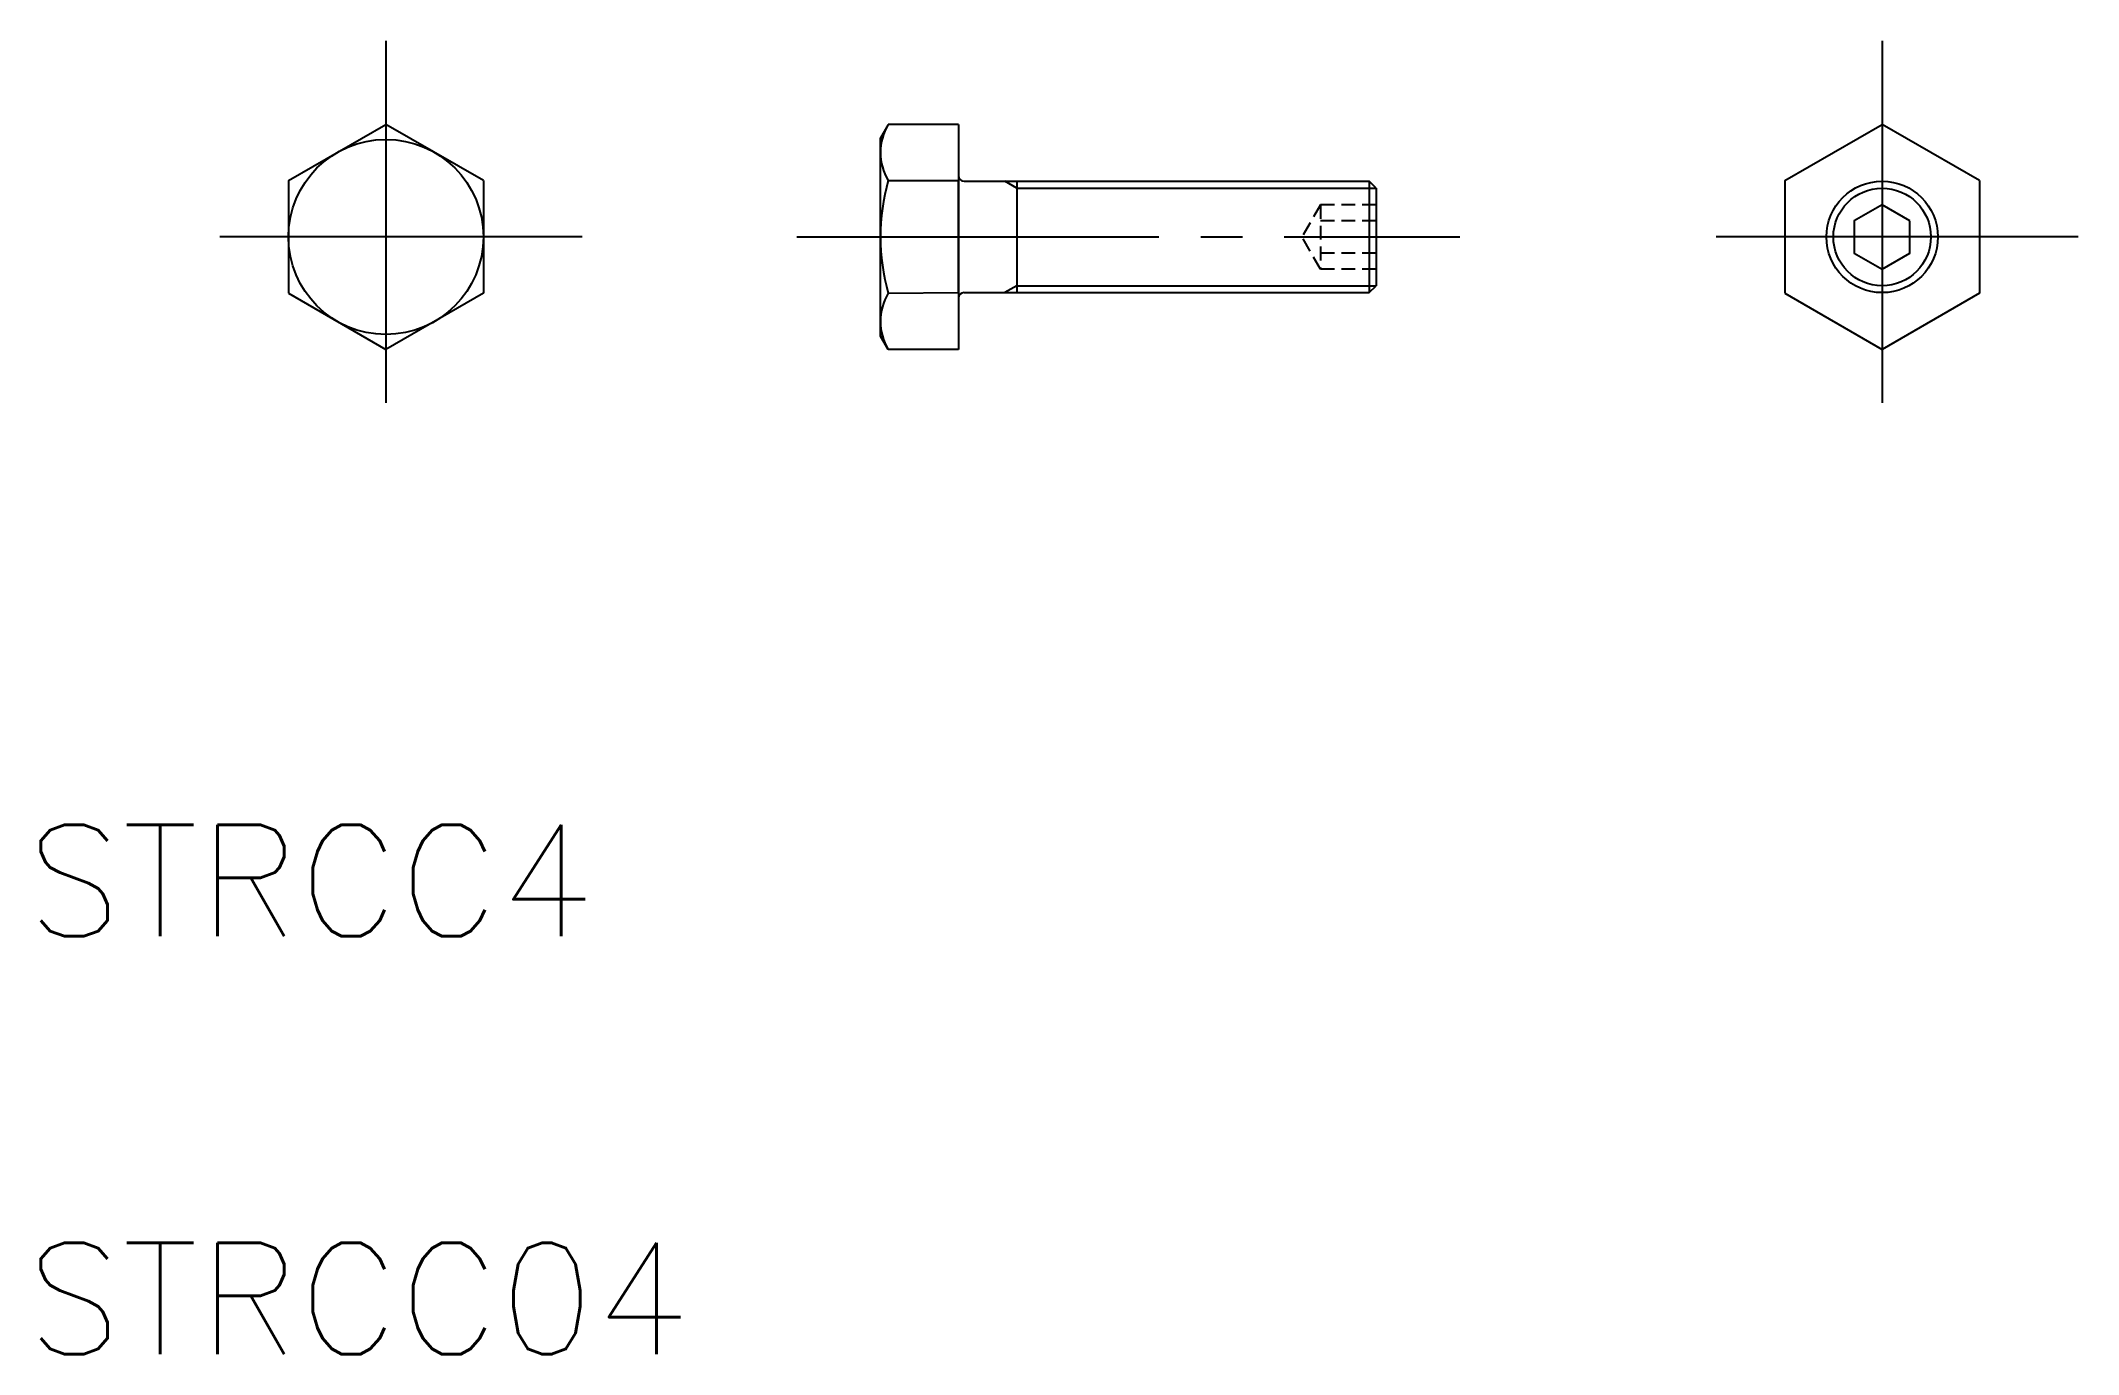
# Model space of a CAD drawing. Extents: x 112.7 to 185.9, y 61.5 to 108.6.
import ezdxf

# ---------------------------------------------------------------- set-up
doc = ezdxf.new("R2010")
doc.units = 0
doc.linetypes.add('CENTER', pattern=[17.5, 13, -1.5, 1.5, -1.5])
doc.linetypes.add('DASHED', pattern=[0.75, 0.5, -0.25])
doc.layers.get('0').update_dxf_attribs({"linetype": 'CONTINUOUS'})
doc.layers.add('CENTER', color=1, linetype='CENTER')
doc.styles.get("Standard").update_dxf_attribs({"font": 'txt.shx'})

msp = doc.modelspace()

# ---------------------------------------------------------------- linework, layer by layer
at = {"color": 7, "linetype": 'CONTINUOUS'}
for p, q in [((121.608, 103.582), (125.108, 105.603)), ((128.608, 103.582), (125.108, 105.603)), ((143.147, 105.603), (142.867, 105.118)), ((145.667, 105.603), (143.147, 105.603)), ((145.667, 105.603), (145.667, 103.762)), ((175.334, 103.582), (178.834, 105.603)), ((182.334, 103.582), (178.834, 105.603)), ((142.867, 98.005), (142.867, 105.118)), ((121.608, 103.582), (121.608, 99.541)), ((128.608, 103.582), (128.608, 99.541)), ((143.147, 103.582), (145.667, 103.582)), ((145.667, 103.762), (145.667, 99.362)), ((145.667, 99.562), (145.667, 103.562)), ((145.867, 103.562), (160.417, 103.562)), ((147.767, 103.562), (147.767, 99.562)), ((160.417, 103.562), (160.417, 99.562)), ((160.667, 103.312), (160.417, 103.562)), ((160.667, 103.312), (160.667, 99.812)), ((175.334, 103.582), (175.334, 99.541)), ((182.334, 103.582), (182.334, 99.541)), ((121.608, 99.541), (125.108, 97.52)), ((128.608, 99.541), (125.108, 97.52)), ((143.147, 99.541), (145.667, 99.562)), ((145.867, 99.562), (160.417, 99.562)), ((160.417, 99.562), (160.667, 99.812)), ((175.334, 99.541), (178.834, 97.52)), ((182.334, 99.541), (178.834, 97.52)), ((145.667, 99.362), (145.667, 97.52)), ((143.147, 97.52), (142.867, 98.005)), ((145.667, 97.52), (143.147, 97.52))]:
    msp.add_line(p, q, dxfattribs=at)
at = {"color": 3}
for p, q in [((147.767, 103.312), (147.334, 103.562)), ((147.767, 99.812), (147.334, 99.562))]:
    msp.add_line(p, q, dxfattribs=at)
at = {"color": 3, "linetype": 'CONTINUOUS'}
for p, q in [((147.767, 103.312), (160.667, 103.312)), ((147.767, 99.812), (160.667, 99.812))]:
    msp.add_line(p, q, dxfattribs=at)
at = {"color": 3, "linetype": 'DASHED'}
for p, q in [((158.667, 102.716), (158, 101.562)), ((158.667, 102.716), (158.667, 100.407)), ((160.667, 102.716), (158.667, 102.716)), ((160.667, 102.139), (158.667, 102.139)), ((158.667, 100.407), (158, 101.562)), ((160.667, 100.984), (158.667, 100.984)), ((160.667, 100.407), (158.667, 100.407))]:
    msp.add_line(p, q, dxfattribs=at)
at = {"color": 3, "linetype": 'CONTINUOUS'}
msp.add_lwpolyline([(179.834, 102.139), (178.834, 102.716), (177.834, 102.139), (177.834, 100.984), (178.834, 100.407), (179.834, 100.984)], close=True, dxfattribs=at)
at = {"color": 7, "linetype": 'CONTINUOUS'}
for centre, radius in [((125.108, 101.562), 3.5), ((178.834, 101.562), 2)]:
    msp.add_circle(centre, radius, dxfattribs=at)
at = {"color": 3, "linetype": 'CONTINUOUS'}
msp.add_circle((178.834, 101.562), 1.75, dxfattribs=at)
at = {"color": 7, "linetype": 'CONTINUOUS'}
for centre, radius, start, end in [((144.822, 104.593), 1.956, 148.90047, 211.09953), ((150.299, 101.562), 7.432, 164.22219, 195.77781), ((145.867, 103.762), 0.2, 180, 270), ((144.822, 98.531), 1.956, 148.90047, 211.09953), ((145.867, 99.362), 0.2, 90, 180)]:
    msp.add_arc(centre, radius, start, end, dxfattribs=at)
at = {"layer": 'CENTER', "color": 1, "linetype": 'CENTER'}
for p, q in [((125.108, 108.603), (125.108, 94.52)), ((178.834, 108.603), (178.834, 94.52)), ((132.15, 101.562), (118.067, 101.562)), ((139.867, 101.562), (163.667, 101.562)), ((185.876, 101.562), (171.793, 101.562))]:
    msp.add_line(p, q, dxfattribs=at)

# ---------------------------------------------------------------- texts
at = {"color": 7, "linetype": 'CONTINUOUS'}
for s, p in [('STRCC4', (112.201, 76.459)), ('STRCC04', (112.201, 61.459))]:
    msp.add_text(s, height=4, dxfattribs=at).set_placement(p)

doc.saveas('drawing.dxf')
